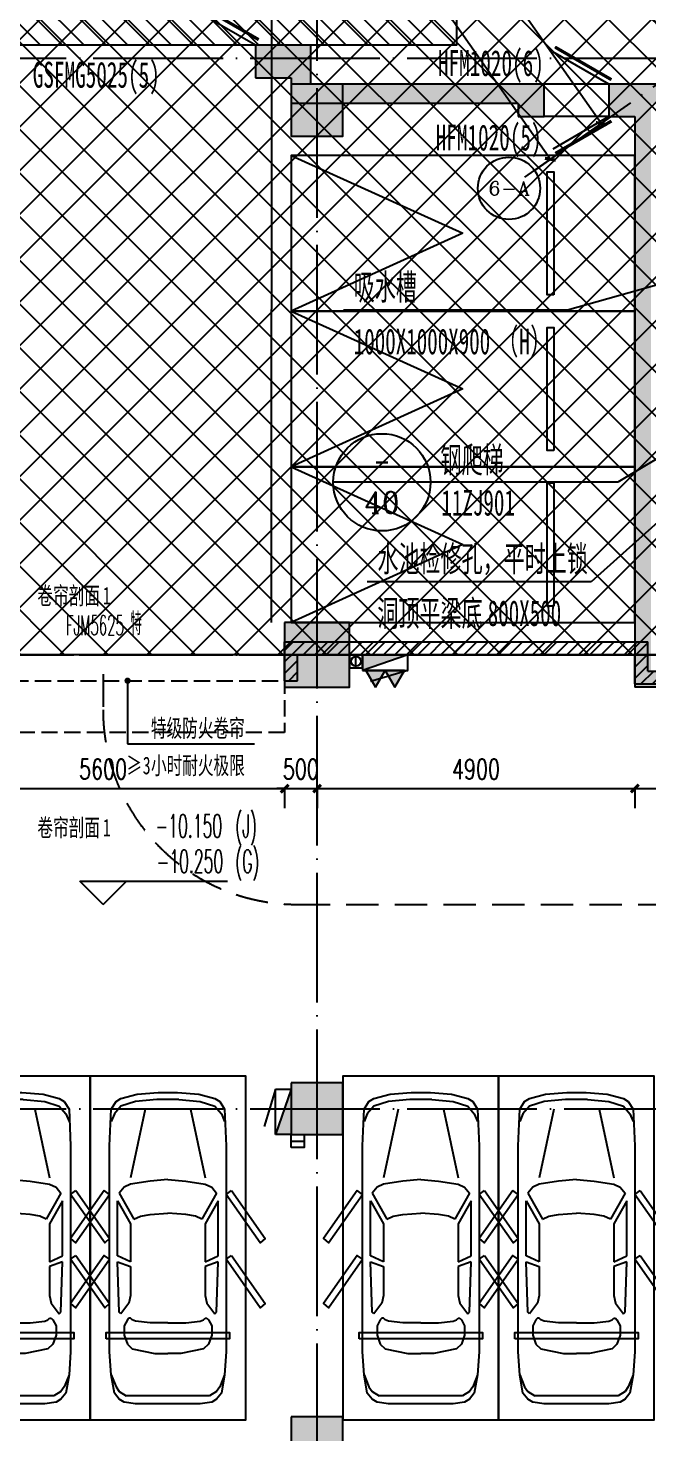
# Model space of a CAD drawing. Header units: millimetres. Extents: x 12325263 to 13848842, y -1463133 to 573208.
# Drawn here: x 12580141 to 12589699, y -1081586 to -1059922 of the extents above; entities that cross this region are included whole.
import ezdxf
from ezdxf.enums import TextEntityAlignment as Align
from ezdxf.xclip import XClip

# ---------------------------------------------------------------- set-up
doc = ezdxf.new("R2010")
doc.units = ezdxf.units.MM
doc.header["$LTSCALE"] = 1000
doc.header["$XCLIPFRAME"] = 0
for name, pattern in [('__DASH', [0.35, 0.25, -0.1]), ('DASH', [0.35, 0.25, -0.1]), ('DASHED2', [0.375, 0.25, -0.125]), ('DOTE', [2.42, 2, -0.2, 0.02, -0.2]), ('地下室负三层平面图$0$-3F平面$0$$AUDIT_BAD_LTYPE2', [0])]:
    doc.linetypes.add(name, pattern=pattern)
for name, color, linetype in [('#s-灭火器', 20, 'Continuous'), ('-2F平面$0$PARTS-CAR公寓', 240, 'Continuous'), ('-2F平面$0$WALL-SHATCH', 8, 'Continuous'), ('A-ANNO-ELEV', 3, 'Continuous'), ('A-ANNO-TEXT', 7, 'Continuous'), ('A-AXIS', 16, 'DOTE'), ('A-AXIS-DIMS', 3, 'Continuous'), ('A-AXIS-TEXT', 7, 'Continuous'), ('A-COLS', 6, 'Continuous'), ('A-WALL-PATT', 8, 'Continuous'), ('A_WALL(防火墙)', 151, 'Continuous'), ('AXIS', 3, 'Continuous'), ('AXIS_TEXT', 7, 'Continuous'), ('EQUIP_消火栓', 7, 'Continuous'), ('PUB_DIM', 83, 'Continuous'), ('PUB_HATCH', 8, 'Continuous'), ('PUB_TEXT', 7, 'Continuous'), ('ROAD-LINE', 20, 'Continuous'), ('VPIPE-消防中', 3, 'Continuous'), ('WALL', 5, 'Continuous'), ('WINDOW_TEXT', 7, 'Continuous'), ('人防墙', 6, 'Continuous'), ('人防平时标注', 42, 'Continuous'), ('人防门', 60, 'Continuous'), ('人防门编号', 73, 'Continuous'), ('公寓机动车库', 23, 'Continuous'), ('水条件', 1, 'Continuous'), ('车道中心线', 6, 'Continuous'), ('防火卷帘', 141, 'Continuous')]:
    doc.layers.add(name, color=color, linetype=linetype)
doc.styles.add('_TCH_AXIS', font='COMPLEX', dxfattribs={"bigfont": 'GBCBIG'})
doc.styles.add('_TCH_DIM', font='SIMPLEX.shx', dxfattribs={"width": 0.7, "bigfont": 'GBCBIG.shx'})
doc.styles.add('_TCH_DIM_T3', font='SIMPLEX.shx', dxfattribs={"width": 0.705882, "bigfont": 'GBCBIG.shx'})
doc.styles.add('_TCH_WINDOW', font='SIMPLEX', dxfattribs={"width": 0.7, "height": 3.5, "bigfont": 'GBCBIG'})
doc.styles.add('COMPLEX', font='COMPLEX')
doc.styles.add('宋体', font='', dxfattribs={"width": 0.65})
doc.styles.add('宋体-标注', font='', dxfattribs={"width": 0.6})
doc.styles.add('标注宋体', font='', dxfattribs={"width": 0.6})
doc.styles.get('宋体').set_extended_font_data('SimSun')
doc.styles.get('宋体-标注').set_extended_font_data('SimSun')
doc.styles.get('标注宋体').set_extended_font_data('NSimSun')
doc.dimstyles.new('_TCH_ARCH&&120', dxfattribs={"dimtxt": 306, "dimasz": 120, "dimexe": 300, "dimexo": 360, "dimgap": 147, "dimtad": 1, "dimdec": 0, "dimzin": 0, "dimdsep": 46, "dimtxsty": '_TCH_DIM_T3', "dimblk": 'ARCHTICK', "dimcen": 0.09, "dimclrt": 7, "dimazin": 2, "dimtfac": 1, "dimtdec": 0, "dimtix": 1, "dimtmove": 2, "dimatfit": 3, "dimfxl": 1, "dimfxlon": 1, "dimtolj": 1, "dimtzin": 0, "dimarcsym": 0})
pattern_1 = [(45, (0, 89.76), (-88.388383, 88.388383), [])]

# ---------------------------------------------------------------- blocks, each defined once
blk = doc.blocks.new('asdgafgfasdfagfagasdgagadfgsdhgd$DorLib2D$00000211')
at = {"color": 0}
for p, q in [((-0.5, 0.05), (-0.067, 0.3)), ((0.5, 0.05), (0.067, 0.3))]:
    blk.add_line(p, q, dxfattribs=at)
at = {"color": 0, "const_width": 0.01}
for points in [[(-0.51, 0.0673), (-0.077, 0.3173)], [(0.51, 0.0673), (0.077, 0.3173)]]:
    blk.add_lwpolyline(points, dxfattribs=at)
blk = doc.blocks.new('asdgafgfasdfagfagasdgagadfgsdhgd$DorLib2D$00000202')
at = {"color": 0}
for p, q in [((-0.5, 0.25), (0.366, 0.75)), ((-0.54, -0.319), (0.326, -0.819)), ((-0.5, -0.25), (0.366, -0.75))]:
    blk.add_line(p, q, dxfattribs=at)
at = {"color": 0, "const_width": 0.05}
blk.add_lwpolyline([(-0.54, 0.319), (0.326, 0.819)], dxfattribs=at)
blk = doc.blocks.new('asdgafgf20230228-rf2')
at = {"layer": 'PUB_HATCH'}
for points in [[(12900, 58800), (12050, 58800), (12050, 58300), (12600, 58300)], [(12900, 58800), (12600, 58300), (12600, 57900), (12900, 58200)], [(16100, 57900), (16100, 58200), (12900, 58200), (12600, 57900)], [(16100, 57700), (16500, 57700), (16500, 58200), (16100, 58200)], [(18000, 58200), (17500, 58200), (17500, 57700), (17900, 57700), (18017, 57933)], [(19200, 57900), (18900, 58200), (18000, 58200), (18017, 57933), (18150, 57900)], [(18017, 57933), (17900, 57700), (17900, 48900), (18150, 49150), (18150, 57900)], [(19800, 48900), (19550, 49150), (18150, 49150), (17900, 48900)]]:
    blk.add_hatch(color=256, dxfattribs=at).paths.add_polyline_path(points)
at = {"layer": '人防平时标注'}
h = blk.add_hatch(dxfattribs=at)
h.set_pattern_fill('ANSI31', color=8, scale=150, angle=-90)
h.set_pattern_definition([(315, (-2980449.64, 9722987.47), (168.379802, 168.379802), [])])
h.paths.add_polyline_path([(15150, 61900), (15150, 58800), (3950, 58800), (3950, 61900)])
at = {"layer": '人防墙'}
for p, q in [((12900, 58800), (12050, 58800)), ((12050, 58800), (12050, 58300)), ((12900, 58800), (12900, 58200)), ((12050, 58300), (12600, 58300)), ((12600, 58300), (12600, 57900)), ((16100, 58200), (12900, 58200)), ((16500, 58200), (16100, 58200)), ((16500, 57700), (16500, 58200)), ((18000, 58200), (17500, 58200)), ((17500, 58200), (17500, 57700)), ((18900, 58200), (18000, 58200)), ((16100, 57900), (12600, 57900)), ((16100, 57900), (16100, 57700)), ((16100, 57700), (16500, 57700)), ((17500, 57700), (17900, 57700)), ((17900, 57700), (17900, 48900)), ((19800, 48900), (17900, 48900))]:
    blk.add_line(p, q, dxfattribs=at)
at = {"layer": '人防平时标注'}
for p, q in [((19347, 53087), (17640, 52060)), ((14750, 52060), (13250, 52060)), ((17640, 52060), (14750, 52060))]:
    blk.add_line(p, q, dxfattribs=at)
at = {"layer": '人防平时标注', "elevation": 0}
blk.add_lwpolyline([(15150, 61900), (15150, 58800), (3950, 58800), (3950, 61900)], close=True, dxfattribs=at)
at = {"layer": '人防平时标注'}
blk.add_circle((14000, 52060), 750, dxfattribs=at)
at = {"layer": '人防门'}
for p, q in [((17500, 58200, 0), (16500, 58200, 0)), ((17500, 57700, 0), (16500, 57700, 0))]:
    blk.add_line(p, q, dxfattribs=at)
at = {"layer": '人防门', "const_width": 50, "elevation": 0}
blk.add_lwpolyline([(17540, 58269), (16674, 58769)], dxfattribs=at)
at = {"layer": '人防门编号', "linetype": 'Continuous'}
for p, q in [((18663, 55220), (16863, 54717)), ((16863, 54717), (13409, 54717)), ((19550, 52607), (17228, 50526)), ((17228, 50526), (13774, 50526))]:
    blk.add_line(p, q, dxfattribs=at)
at = {"layer": '人防门', "ltscale": 1000, "xscale": -5000, "yscale": -5000, "zscale": 500, "rotation": 179.9994534061693}
blk.add_blockref('asdgafgfasdfagfagasdgagadfgsdhgd$DorLib2D$00000211', (9550, 58550), dxfattribs=at)
at = {"layer": '人防门', "xscale": 1000, "yscale": 1000, "zscale": 500, "rotation": 179.9995445067223}
blk.add_blockref('asdgafgfasdfagfagasdgagadfgsdhgd$DorLib2D$00000202', (17000, 57950), dxfattribs=at)
at = {"layer": 'PUB_TEXT', "linetype": 'Continuous', "style": '宋体-标注', "width": 0.6}
for s, height, p in [('吸水槽', 396.5, (13566, 54874)), ('1000X1000X900', 396.52, (13566, 54034)), ('（', 397, (15778, 54034)), ('H', 397, (16118, 54034)), ('）', 397, (16288, 54034)), ('水池检修孔，平时上锁', 396.5, (13931, 50683)), ('洞顶平梁底', 396.5, (13931, 49843)), ('800X500', 396.5, (15632, 49843))]:
    blk.add_text(s, height=height, dxfattribs=at).set_placement(p)
at = {"layer": 'PUB_TEXT', "style": '_TCH_AXIS', "width": 0.777778}
blk.add_text('-', height=392, dxfattribs=at).set_placement((13870, 52199), (14131, 52199), align=Align.FIT)
at = {"layer": 'PUB_TEXT', "style": '_TCH_AXIS'}
blk.add_text('40', height=326.1, dxfattribs=at).set_placement((13729, 51585), (14272, 51585), align=Align.FIT)
at = {"layer": '人防平时标注', "style": '宋体-标注', "width": 0.6}
for s, p in [('钢爬梯', (14904, 52208, 0)), ('11ZJ901', (14918, 51547, 0))]:
    blk.add_text(s, height=396.5, dxfattribs=at).set_placement(p)
at = {"layer": '人防门编号', "style": '标注宋体', "width": 0.6}
for s, rotation, p in [('HFM1020(6)', 359.9995, (14864, 58325, 0)), ('GSFMG5025(5)', 360, (8616, 58145, 0)), ('HFM1020(5)', 359.9995, (14830, 57177, 0))]:
    blk.add_text(s, height=400, rotation=rotation, dxfattribs=at).set_placement(p)
blk = doc.blocks.new('_FZH')
blk.add_lwpolyline([(-0.5, -0.5), (0.5, -0.5), (0.5, 0.5), (-0.5, 0.5)], close=True)
at = {"layer": 'PUB_HATCH'}
blk.add_solid([(-0.5, -0.5), (0.5, -0.5), (-0.5, 0.5), (0.5, 0.5)], dxfattribs=at)
blk = doc.blocks.new('1-3F')
at = {"layer": 'A-COLS', "rotation": 270}
for p, xscale, yscale, zscale in [((-19700, 74700), 800, 800, 800), ((-19700, 66300), 1000, 1000, 1000), ((-19700, 59300), 800, 800, 800), ((-19700, 54150), 800, 800, 800)]:
    blk.add_blockref('_FZH', p, dxfattribs=dict(at, xscale=xscale, yscale=yscale, zscale=zscale))
blk = doc.blocks.new('adgshg13--2F平面$0$A$C7F010FC0')
at = {"layer": '-2F平面$0$WALL-SHATCH'}
h = blk.add_hatch(color=256, dxfattribs=at)
h.dxf.hatch_style = 1
h.paths.add_polyline_path([(-60384, -16881), (-763, 197), (12588, -13153), (12588, -157996), (-162965, -188820), (-171262, -180523), (-171262, -31311), (-150707, -10756), (-131860, -7981), (-99162, -7981), (-99162, -4981), (-76620, -4981), (-70108, -16881)], flags=16)
h.paths.add_polyline_path([(-60091, -16381), (-647, 647), (12988, -12988), (12988, -158332), (-163101, -189250), (-171662, -180689), (-171662, -31145), (-150778, -10261), (-131897, -7481), (-99562, -7481), (-99562, -4581), (-76366, -4581), (-69908, -16381)])
blk = doc.blocks.new('adgshgbj--2F平面$0$报建车道-2')
at = {"layer": 'ROAD-LINE'}
blk.add_line((141358, -80839), (138726, -65844), dxfattribs=at)
blk = doc.blocks.new('adgshg2qbj-gycw-bj-13-酒店负二层$0$A$C06465456')
for p, q in [((1200, 2650), (0, 0)), ((2400, 0), (1200, 2650))]:
    blk.add_line(p, q)
for points in [[(0, 5300), (2400, 5300), (2400, 0), (0, 0)], [(250, 4050), (250, 3950), (2150, 3950), (2150, 4050)]]:
    blk.add_lwpolyline(points, close=True)
blk = doc.blocks.new('A$C2A3E77E8')
at = {"layer": '-2F平面$0$PARTS-CAR公寓', "xscale": -1, "rotation": 279.9586807932703}
for p in [(530669.3, 124842.6), (531084.4, 122478.7), (531499.4, 120114.9)]:
    blk.add_blockref('adgshg2qbj-gycw-bj-13-酒店负二层$0$A$C06465456', p, dxfattribs=at)
blk.add_blockref('adgshgbj--2F平面$0$报建车道-2', (389845.5, 200902.2))
at = {"layer": 'WALL', "color": 1}
blk.add_blockref('adgshg13--2F平面$0$A$C7F010FC0', (561507.9, 205483.1), dxfattribs=at)
blk = doc.blocks.new('asdfasdfadgd')
at = {"layer": '车道中心线', "linetype": 'DASHED2', "ltscale": 2}
for p, q in [((16650, 54400), (16650, 53850)), ((19650, 50850), (46063, 50850))]:
    blk.add_line(p, q, dxfattribs=at)
blk.add_arc((19650, 53850), 3000, 180, 270, dxfattribs=at)
blk = doc.blocks.new('管位')
at = {"layer": '水条件'}
blk.add_line((12573126, 675360), (12573126, 675160), dxfattribs=at)
blk.add_lwpolyline([(12573026, 675360), (12573226, 675360), (12573226, 675160), (12573026, 675160)], close=True, dxfattribs=at)
blk = doc.blocks.new('$TWTSYS$00000508')
for p, q in [((-0.5, 0.5), (0.324, 1.224)), ((-0.5, 0.5), (-0.5, -0.5)), ((-0.5, -0.5), (0.5, 0.5)), ((0.5, 0.5), (-0.5, 0.5)), ((0.5, -0.5), (0.5, 0.5)), ((-0.5, -0.5), (0.5, -0.5))]:
    blk.add_line(p, q)
blk.add_solid([(0.5, -0.5), (0.5, 0.5), (-0.5, -0.5)])
blk = doc.blocks.new('asdfsfsdf')
at = {"color": 253, "linetype": '地下室负三层平面图$0$-3F平面$0$$AUDIT_BAD_LTYPE2', "transparency": 33554559, "extrusion": (0.000447791, 3.52996e-16, 1)}
for p, q in [((-725, -212, 0), (-825, -329, 0)), ((-500, -141, 0), (-725, -212, 0)), ((-169, -110, 0), (-500, -141, 0)), ((169, -110, 0), (-169, -110, 0)), ((169, -110, 0), (500, -141, 0)), ((500, -141, 0), (725, -212, 0)), ((725, -212, 0), (825, -329, 0)), ((-825, -329, 0), (-875, -447, 0)), ((-350, -259, 0), (-575, -1318, 0)), ((350, -259, 0), (575, -1318, 0)), ((825, -329, 0), (875, -447, 0)), ((-675, -1459, 0), (-750, -1553, 0)), ((-575, -1412, 0), (-675, -1459, 0)), ((-275, -1365, 0), (-575, -1412, 0)), ((0, -1341), (-275, -1365, 0)), ((0, -1341), (275, -1365, 0)), ((275, -1365, 0), (575, -1412, 0)), ((575, -1412, 0), (675, -1459, 0)), ((675, -1459, 0), (750, -1553, 0)), ((-775, -2518, 0), (-775, -1671, 0)), ((-775, -1671, 0), (-575, -2024, 0)), ((-750, -1553, 0), (-525, -1953, 0)), ((750, -1553, 0), (525, -1953, 0)), ((775, -1671, 0), (575, -2024, 0)), ((775, -2518, 0), (775, -1671, 0)), ((-525, -1953, 0), (-425, -1906, 0)), ((-425, -1906, 0), (-275, -1882, 0)), ((-275, -1882, 0), (0, -1859)), ((275, -1882, 0), (0, -1859)), ((425, -1906, 0), (275, -1882, 0)), ((525, -1953, 0), (425, -1906, 0)), ((-575, -2024, 0), (-575, -2612, 0)), ((575, -2024, 0), (575, -2612, 0)), ((-575, -2612, 0), (-775, -2518, 0)), ((575, -2612, 0), (775, -2518, 0)), ((-775, -2612, 0), (-575, -2682, 0)), ((-750, -3388, 0), (-775, -2612, 0)), ((-575, -2682, 0), (-575, -3129, 0)), ((775, -2612, 0), (575, -2682, 0)), ((575, -2682, 0), (575, -3129, 0)), ((750, -3388, 0), (775, -2612, 0)), ((-600, -3247, 0), (-725, -3412, 0)), ((-575, -3129, 0), (-600, -3247, 0)), ((575, -3129, 0), (600, -3247, 0)), ((600, -3247, 0), (725, -3412, 0)), ((-725, -3412, 0), (-750, -3388, 0)), ((725, -3412, 0), (750, -3388, 0)), ((-625, -3506, 0), (-675, -3600, 0)), ((-675, -3600, 0), (-675, -3741, 0)), ((-600, -3482, 0), (-625, -3506, 0)), ((-575, -3482, 0), (-600, -3482, 0)), ((-550, -3506, 0), (-575, -3482, 0)), ((-500, -3529, 0), (-550, -3506, 0)), ((-275, -3553, 0), (-500, -3529, 0)), ((0, -3553), (-275, -3553, 0)), ((0, -3553), (275, -3553, 0)), ((275, -3553, 0), (500, -3529, 0)), ((500, -3529, 0), (550, -3506, 0)), ((550, -3506, 0), (575, -3482, 0)), ((575, -3482, 0), (600, -3482, 0)), ((600, -3482, 0), (625, -3506, 0)), ((625, -3506, 0), (675, -3600, 0)), ((675, -3600, 0), (675, -3741, 0)), ((-675, -3741, 0), (-625, -3882, 0)), ((-625, -3882, 0), (-550, -3953, 0)), ((625, -3882, 0), (550, -3953, 0)), ((675, -3741, 0), (625, -3882, 0)), ((-550, -3953, 0), (-200, -4024, 0)), ((-200, -4024, 0), (0, -4024)), ((200, -4024, 0), (0, -4024)), ((550, -3953, 0), (200, -4024, 0)), ((-875, -4353, 0), (-800, -4541, 0)), ((-800, -4541, 0), (-750, -4612, 0)), ((800, -4541, 0), (750, -4612, 0)), ((875, -4353, 0), (800, -4541, 0)), ((-750, -4612, 0), (-641, -4680, 0)), ((641, -4680, 0), (-641, -4680, 0)), ((750, -4612, 0), (641, -4680, 0))]:
    blk.add_line(p, q, dxfattribs=at)
for points in [[(-475, -24), (-150, 0), (150, 0), (475, -24), (725, -94), (800, -141), (875, -259), (900, -824), (900, -4000), (875, -4353), (825, -4635), (750, -4729), (675, -4776), (500, -4800), (-500, -4800), (-675, -4776), (-750, -4729), (-825, -4635), (-875, -4353), (-900, -4000), (-900, -824), (-875, -259), (-800, -141), (-725, -94)], [(-982, -1513), (-1500, -2253), (-1425, -2321), (-900, -1571)]]:
    blk.add_lwpolyline(points, close=True, dxfattribs=at)
at = {"color": 253, "linetype": '地下室负三层平面图$0$-3F平面$0$$AUDIT_BAD_LTYPE2', "transparency": 33554559, "extrusion": (0.000447791, 3.52996e-16, 1), "elevation": 0}
for points in [[(982, -1513), (1500, -2253), (1425, -2321), (900, -1571)], [(-900, -2571), (-982, -2513), (-1500, -3253), (-1425, -3321)], [(982, -2513), (1500, -3253), (1425, -3321), (900, -2571)]]:
    blk.add_lwpolyline(points, close=True, dxfattribs=at)
blk = doc.blocks.new('A$C06465456')
for points in [[(0, 5300), (2400, 5300), (2400, 0), (0, 0)], [(250, 4050), (250, 3950), (2150, 3950), (2150, 4050)]]:
    blk.add_lwpolyline(points, close=True)
at = {"xscale": -1, "rotation": 180}
blk.add_blockref('asdfsfsdf', (1200, 250), dxfattribs=at)
blk = doc.blocks.new('灭火器')
at = {"layer": '#s-灭火器', "ltscale": 1000}
for points in [[(292444, 59707), (292144, 59707), (292294, 59447)], [(292744, 59707), (292444, 59707), (292594, 59447)]]:
    blk.add_hatch(color=256, dxfattribs=at).paths.add_polyline_path(points)
for points in [[(292294, 59447), (292444, 59707), (292144, 59707)], [(292594, 59447), (292744, 59707), (292444, 59707)]]:
    blk.add_lwpolyline(points, close=True, dxfattribs=at)
blk = doc.blocks.new('消火栓')
at = {"layer": '#s-灭火器', "rotation": 180.0000000000001}
blk.add_blockref('灭火器', (12864422, 734932), dxfattribs=at)
at = {"layer": 'EQUIP_消火栓', "xscale": 700, "yscale": 240, "zscale": 700}
blk.add_blockref('$TWTSYS$00000508', (12571978, 675105), dxfattribs=at)
blk = doc.blocks.new('asdfasfads')
at = {"layer": 'VPIPE-消防中'}
blk.add_circle((20200, 53950), 75, dxfattribs=at)
at = {"rotation": 180}
blk.add_blockref('消火栓', (12592628, 729035), dxfattribs=at)
at = {"layer": '水条件', "xscale": -1, "rotation": 180}
blk.add_blockref('管位', (-12552926, 729210), dxfattribs=at)
blk = doc.blocks.new('_AXISO')
blk.add_circle((0, 0), 0.5)
at = {"layer": 'AXIS_TEXT', "style": 'COMPLEX', "width": 1.041667}
blk.add_attdef('A', text='', height=0.56, dxfattribs=at).set_placement((-0.25, -0.28), (0.25, -0.28), align=Align.FIT)
blk = doc.blocks.new('_ArchTick')
at = {"color": 0, "linetype": 'ByBlock', "const_width": 0.4}
blk.add_lwpolyline([(-0.5, -0.5), (0.5, 0.5)], dxfattribs=at)
blk = doc.blocks.new('*D5287')
at = {"layer": 'A-AXIS-DIMS', "color": 0, "lineweight": -2, "transparency": 16777216}
for p, q in [((6115, -8719), (11805, -4729)), ((11804, -4728), (11977, -4975)), ((6114, -8719), (6287, -8965))]:
    blk.add_line(p, q, dxfattribs=at)
at = {"layer": 'Defpoints', "color": 0, "transparency": 16777216}
for p in [(9531, -1487), (11805, -4729), (3841, -5477)]:
    blk.add_point(p, dxfattribs=at)
at = {"layer": 'A-AXIS-DIMS', "color": 0, "lineweight": -2, "transparency": 16777216, "xscale": 120, "yscale": 120, "zscale": 120}
for p, rotation in [((11805, -4729), 35.04124824301846), ((6115, -8719), 215.0412482430185)]:
    blk.add_blockref('_ArchTick', p, dxfattribs=dict(at, rotation=rotation))
at = {"layer": 'A-AXIS-DIMS', "color": 7, "transparency": 16777216, "insert": (8788, -6479), "char_height": 306, "attachment_point": 5, "rotation": 35.0412, "style": '_TCH_DIM_T3'}
blk.add_mtext('\\A1;6950', dxfattribs=at)
blk = doc.blocks.new('*D5288')
at = {"layer": 'A-AXIS-DIMS', "color": 0, "lineweight": -2, "transparency": 16777216}
for p, q in [((11254, -3943), (11352, -3874)), ((11090, -4058), (10992, -4127)), ((11089, -4057), (11262, -4303)), ((11090, -4058), (11254, -3943)), ((11253, -3942), (11426, -4189))]:
    blk.add_line(p, q, dxfattribs=at)
at = {"layer": 'Defpoints', "color": 0, "transparency": 16777216}
for p in [(9531, -1487), (9368, -1602), (11254, -3943)]:
    blk.add_point(p, dxfattribs=at)
at = {"layer": 'A-AXIS-DIMS', "color": 0, "lineweight": -2, "transparency": 16777216, "xscale": 120, "yscale": 120, "zscale": 120}
for p, rotation in [((11254, -3943), 215.0412482430185), ((11090, -4058), 35.04124824301852)]:
    blk.add_blockref('_ArchTick', p, dxfattribs=dict(at, rotation=rotation))
at = {"layer": 'A-AXIS-DIMS', "color": 7, "transparency": 16777216, "insert": (11000, -3755), "char_height": 306, "attachment_point": 5, "rotation": 35.0412, "style": '_TCH_DIM_T3'}
blk.add_mtext('\\A1;200', dxfattribs=at)
blk = doc.blocks.new('*D5289')
at = {"layer": 'A-AXIS-DIMS', "color": 0, "lineweight": -2, "transparency": 16777216}
for p, q in [((5564, -7933), (11090, -4058)), ((11089, -4057), (11262, -4303)), ((5563, -7933), (5736, -8179))]:
    blk.add_line(p, q, dxfattribs=at)
at = {"layer": 'Defpoints', "color": 0, "transparency": 16777216}
for p in [(9368, -1602), (11090, -4058), (3841, -5477)]:
    blk.add_point(p, dxfattribs=at)
at = {"layer": 'A-AXIS-DIMS', "color": 0, "lineweight": -2, "transparency": 16777216, "xscale": 120, "yscale": 120, "zscale": 120}
for p, rotation in [((11090, -4058), 35.04124824301844), ((5564, -7933), 215.0412482430185)]:
    blk.add_blockref('_ArchTick', p, dxfattribs=dict(at, rotation=rotation))
at = {"layer": 'A-AXIS-DIMS', "color": 7, "transparency": 16777216, "insert": (8155, -5750), "char_height": 306, "attachment_point": 5, "rotation": 35.0412, "style": '_TCH_DIM_T3'}
blk.add_mtext('\\A1;6750', dxfattribs=at)
blk = doc.blocks.new('*D5290')
at = {"layer": 'A-AXIS-DIMS', "color": 0, "lineweight": -2, "transparency": 16777216}
for p, q in [((-6479, 4816), (-6726, 4643)), ((-6480, 4815), (438, -5050)), ((439, -5050), (193, -5223))]:
    blk.add_line(p, q, dxfattribs=at)
at = {"layer": 'Defpoints', "color": 0, "transparency": 16777216}
for p in [(-4400, 6274), (2519, -3592), (438, -5050)]:
    blk.add_point(p, dxfattribs=at)
at = {"layer": 'A-AXIS-DIMS', "color": 0, "lineweight": -2, "transparency": 16777216, "xscale": 120, "yscale": 120, "zscale": 120}
for p, rotation in [((-6480, 4815), 125.0412482430256), ((438, -5050), 305.0412482430256)]:
    blk.add_blockref('_ArchTick', p, dxfattribs=dict(at, rotation=rotation))
at = {"layer": 'A-AXIS-DIMS', "color": 7, "transparency": 16777216, "insert": (-2775, 55), "char_height": 306, "attachment_point": 5, "rotation": 305.0412, "style": '_TCH_DIM_T3'}
blk.add_mtext('\\A1;12050', dxfattribs=at)
blk = doc.blocks.new('*D5291')
at = {"layer": 'A-AXIS-DIMS', "color": 0, "lineweight": -2, "transparency": 16777216}
for p, q in [((-2249, 455), (-2495, 282)), ((-2249, 454), (1224, -4499)), ((1225, -4499), (979, -4672))]:
    blk.add_line(p, q, dxfattribs=at)
at = {"layer": 'Defpoints', "color": 0, "transparency": 16777216}
for p in [(-955, 1362), (2519, -3592), (1224, -4499)]:
    blk.add_point(p, dxfattribs=at)
at = {"layer": 'A-AXIS-DIMS', "color": 0, "lineweight": -2, "transparency": 16777216, "xscale": 120, "yscale": 120, "zscale": 120}
for p, rotation in [((-2249, 454), 125.0412482430296), ((1224, -4499), 305.0412482430296)]:
    blk.add_blockref('_ArchTick', p, dxfattribs=dict(at, rotation=rotation))
at = {"layer": 'A-AXIS-DIMS', "color": 7, "transparency": 16777216, "insert": (-267, -1850), "char_height": 306, "attachment_point": 5, "rotation": 305.0412, "style": '_TCH_DIM_T3'}
blk.add_mtext('\\A1;6050', dxfattribs=at)
blk = doc.blocks.new('*D5292')
at = {"layer": 'A-AXIS-DIMS', "color": 0, "lineweight": -2, "transparency": 16777216}
for p, q in [((-5694, 5367), (-5940, 5194)), ((-5694, 5367), (-2249, 454)), ((-2249, 455), (-2495, 282))]:
    blk.add_line(p, q, dxfattribs=at)
at = {"layer": 'Defpoints', "color": 0, "transparency": 16777216}
for p in [(-4400, 6274), (-955, 1362), (-2249, 454)]:
    blk.add_point(p, dxfattribs=at)
at = {"layer": 'A-AXIS-DIMS', "color": 0, "lineweight": -2, "transparency": 16777216, "xscale": 120, "yscale": 120, "zscale": 120}
for p, rotation in [((-5694, 5367), 125.0412482430296), ((-2249, 454), 305.0412482430296)]:
    blk.add_blockref('_ArchTick', p, dxfattribs=dict(at, rotation=rotation))
at = {"layer": 'A-AXIS-DIMS', "color": 7, "transparency": 16777216, "insert": (-3726, 3083), "char_height": 306, "attachment_point": 5, "rotation": 305.0412, "style": '_TCH_DIM_T3'}
blk.add_mtext('\\A1;6000', dxfattribs=at)
blk = doc.blocks.new('*D3949')
at = {"layer": 'Defpoints', "color": 0, "transparency": 16777216}
for p in [(12578497, -1069987), (12584097, -1069987), (12584097, -1071650)]:
    blk.add_point(p, dxfattribs=at)
at = {"layer": 'PUB_DIM', "color": 0, "lineweight": -2, "transparency": 16777216}
for p, q in [((12578497, -1071649), (12578497, -1071950)), ((12578497, -1071650), (12584097, -1071650)), ((12584097, -1071649), (12584097, -1071950))]:
    blk.add_line(p, q, dxfattribs=at)
at = {"layer": 'PUB_DIM', "color": 0, "lineweight": -2, "transparency": 16777216, "xscale": 120, "yscale": 120, "zscale": 120}
for p, rotation in [((12578497, -1071650), 180.0001211947771), ((12584097, -1071650), 0.000121194777049183)]:
    blk.add_blockref('_ArchTick', p, dxfattribs=dict(at, rotation=rotation))
at = {"layer": 'PUB_DIM', "color": 7, "transparency": 16777216, "insert": (12581297, -1071350), "char_height": 306, "attachment_point": 5, "rotation": 0.0001, "style": '_TCH_DIM_T3'}
blk.add_mtext('\\A1;5600', dxfattribs=at)
blk = doc.blocks.new('*D3950')
at = {"layer": 'Defpoints', "color": 0, "transparency": 16777216}
for p in [(12584097, -1069987), (12584597, -1069987), (12584597, -1071650)]:
    blk.add_point(p, dxfattribs=at)
at = {"layer": 'PUB_DIM', "color": 0, "lineweight": -2, "transparency": 16777216}
for p, q in [((12584097, -1071650), (12583977, -1071650)), ((12584097, -1071649), (12584097, -1071950)), ((12584097, -1071650), (12584597, -1071650)), ((12584597, -1071649), (12584597, -1071950)), ((12584597, -1071650), (12584717, -1071650))]:
    blk.add_line(p, q, dxfattribs=at)
at = {"layer": 'PUB_DIM', "color": 0, "lineweight": -2, "transparency": 16777216, "xscale": 120, "yscale": 120, "zscale": 120}
for p, rotation in [((12584097, -1071650), 0.0001211947690205051), ((12584597, -1071650), 180.000121194769)]:
    blk.add_blockref('_ArchTick', p, dxfattribs=dict(at, rotation=rotation))
at = {"layer": 'PUB_DIM', "color": 7, "transparency": 16777216, "insert": (12584347, -1071350), "char_height": 306, "attachment_point": 5, "rotation": 0.0001, "style": '_TCH_DIM_T3'}
blk.add_mtext('\\A1;500', dxfattribs=at)
blk = doc.blocks.new('*D3951')
at = {"layer": 'Defpoints', "color": 0, "transparency": 16777216}
for p in [(12584597, -1069987), (12589497, -1069987), (12589497, -1071650)]:
    blk.add_point(p, dxfattribs=at)
at = {"layer": 'PUB_DIM', "color": 0, "lineweight": -2, "transparency": 16777216}
for p, q in [((12584597, -1071649), (12584597, -1071950)), ((12584597, -1071650), (12589497, -1071650)), ((12589497, -1071649), (12589497, -1071950))]:
    blk.add_line(p, q, dxfattribs=at)
at = {"layer": 'PUB_DIM', "color": 0, "lineweight": -2, "transparency": 16777216, "xscale": 120, "yscale": 120, "zscale": 120}
for p, rotation in [((12584597, -1071650), 180.0001211947781), ((12589497, -1071650), 0.0001211947781432938)]:
    blk.add_blockref('_ArchTick', p, dxfattribs=dict(at, rotation=rotation))
at = {"layer": 'PUB_DIM', "color": 7, "transparency": 16777216, "insert": (12587047, -1071350), "char_height": 306, "attachment_point": 5, "rotation": 0.0001, "style": '_TCH_DIM_T3'}
blk.add_mtext('\\A1;4900', dxfattribs=at)
blk = doc.blocks.new('*D3952')
at = {"layer": 'Defpoints', "color": 0, "transparency": 16777216}
for p in [(12589497, -1069987), (12591197, -1069987), (12591197, -1071650)]:
    blk.add_point(p, dxfattribs=at)
at = {"layer": 'PUB_DIM', "color": 0, "lineweight": -2, "transparency": 16777216}
for p, q in [((12589497, -1071649), (12589497, -1071950)), ((12589497, -1071650), (12591197, -1071650)), ((12591197, -1071649), (12591197, -1071950))]:
    blk.add_line(p, q, dxfattribs=at)
at = {"layer": 'PUB_DIM', "color": 0, "lineweight": -2, "transparency": 16777216, "xscale": 120, "yscale": 120, "zscale": 120}
for p, rotation in [((12589497, -1071650), 180.0001211947806), ((12591197, -1071650), 0.0001211947806495709)]:
    blk.add_blockref('_ArchTick', p, dxfattribs=dict(at, rotation=rotation))
at = {"layer": 'PUB_DIM', "color": 7, "transparency": 16777216, "insert": (12590347, -1071350), "char_height": 306, "attachment_point": 5, "rotation": 0.0001, "style": '_TCH_DIM_T3'}
blk.add_mtext('\\A1;1700', dxfattribs=at)
blk = doc.blocks.new('$DorLib2D$00000037')
at = {"linetype": 'DASH'}
blk.add_line((0.5, 0), (-0.5, 0), dxfattribs=at)
blk = doc.blocks.new('ASDFASDFASFSDF')
at = {"layer": 'A-AXIS'}
for p, q in [((437.5, 11132.3), (11490.2, -4628.4)), ((601.3, 11247.1), (11654, -4513.6)), ((-6875, 4538.5), (2272.7, 10953.7)), ((-5089, 7256.7), (5963.7, -8504)), ((-3430.2, -374.1), (5717.7, 6041.2)), ((43.3, -5327.6), (9191.4, 1087.9))]:
    blk.add_line(p, q, dxfattribs=at)
at = {"layer": 'A-AXIS-DIMS'}
for p, q in [((-5822.1, 5276.9), (-6725.9, 4643.1)), ((-2377.1, 364.5), (-3280.9, -269.4)), ((9531.3, -1486.8), (12287.3, -5416.7)), ((9367.6, -1601.6), (12123.5, -5531.5)), ((1096.6, -4588.9), (192.8, -5222.7)), ((3841.1, -5477.2), (6597.1, -9407.2)), ((12089.2, -5727.4), (12123.5, -5531.5)), ((12483.1, -5451.1), (12287.3, -5416.7))]:
    blk.add_line(p, q, dxfattribs=at)
ref = blk.add_blockref('_AXISO', (-7118.9, 4367.5), dxfattribs=dict(at, xscale=960, yscale=960, zscale=960))
ref.add_attrib('A', '6-E', dxfattribs={"layer": 'A-AXIS-TEXT', "height": 215.58, "style": '_TCH_AXIS'}).set_placement((-7437.2, 4259.7), (-6800.7, 4259.7), align=Align.FIT)
ref = blk.add_blockref('_AXISO', (-3673.9, -545), dxfattribs=dict(at, xscale=960, yscale=960, zscale=960))
ref.add_attrib('A', '6-B', dxfattribs={"layer": 'A-AXIS-TEXT', "height": 212.51, "style": '_TCH_AXIS'}).set_placement((-3992.7, -651.2), (-3355.2, -651.2), align=Align.FIT)
ref = blk.add_blockref('_AXISO', (-200.2, -5498.3), dxfattribs=dict(at, xscale=960, yscale=960, zscale=960))
ref.add_attrib('A', '6-A', dxfattribs={"layer": 'A-AXIS-TEXT', "height": 209.51, "style": '_TCH_AXIS'}).set_placement((-519.5, -5603.1), (119, -5603.1), align=Align.FIT)
ref = blk.add_blockref('_AXISO', (12955.9, -5534.1), dxfattribs=dict(at, xscale=960, yscale=960, zscale=960))
ref.add_attrib('A', '6-1', dxfattribs={"layer": 'A-AXIS-TEXT', "height": 239.7, "style": '_TCH_AXIS'}).set_placement((12642, -5653.9), (13269.8, -5653.9), align=Align.FIT)
ref = blk.add_blockref('_AXISO', (12006.2, -6200.1), dxfattribs=dict(at, xscale=960, yscale=960, zscale=960))
ref.add_attrib('A', '6-1/1', dxfattribs={"layer": 'A-AXIS-TEXT', "height": 220.77, "style": '_TCH_AXIS', "width": 0.65625}).set_placement((11688.8, -6310.5), (12323.5, -6310.5), align=Align.FIT)
ref = blk.add_blockref('_AXISO', (6872.7, -9800.2), dxfattribs=dict(at, xscale=960, yscale=960, zscale=960))
ref.add_attrib('A', '6-1/2', dxfattribs={"layer": 'A-AXIS-TEXT', "height": 210.53, "style": '_TCH_AXIS', "width": 0.65625}).set_placement((6553.6, -9905.4), (7191.7, -9905.4), align=Align.FIT)
for p1, p2, distance, picture, middle in [((-4400, 6274.2), (2518.7, -3591.6), -2540.9, '*D5290', (-2775.3, 54.7)), ((-4400, 6274.2), (-955, 1361.8), -1580.9, '*D5292', (-3726.2, 3082.5)), ((-955, 1361.8), (2518.7, -3591.6), -1580.9, '*D5291', (-266.9, -1850.4)), ((3841.1, -5477.2), (9531.3, -1486.8), -3960, '*D5287', (8787.6, -6478.6)), ((9367.6, -1601.6), (9531.3, -1486.8), -3000, '*D5288', (10999.7, -3754.8)), ((3841.1, -5477.2), (9367.6, -1601.6), -3000, '*D5289', (8154.6, -5750))]:
    dim = blk.add_aligned_dim(p1=p1, p2=p2, distance=distance, dimstyle='_TCH_ARCH&&120', dxfattribs=at)
    dim.commit()
    dim.dimension.update_dxf_attribs({"geometry": picture, "text_midpoint": middle})
blk = doc.blocks.new('qlzw')
at = {"layer": 'A-AXIS'}
for p, q in [((12451166.8, 979489.8), (12451166.8, 1082089.8)), ((12411416.8, 1071489.8), (12486866.8, 1071489.8)), ((12411416.8, 1062289.8), (12486866.8, 1062289.8)), ((12411416.8, 1055289.8), (12486866.8, 1055289.8))]:
    blk.add_line(p, q, dxfattribs=at)
blk.add_blockref('ASDFASDFASFSDF', (12454326.8, 1074982.1))

msp = doc.modelspace()

# ---------------------------------------------------------------- hatches: boundary and pattern name
at = {"layer": 'A-WALL-PATT'}
h = msp.add_hatch(dxfattribs=at)
h.set_pattern_fill('ANSI37', color=252, scale=300)
h.set_pattern_definition([(45, (0, 0), (-336.759605, 336.759605), []), (135, (0, 0), (-336.759605, -336.759605), [])])
h.paths.add_polyline_path([(12564696.8, -1148386.8), (12504241.6, -1148387), (12504241.6, -1033958), (12634041.3, -1033958), (12627844.5, -1069250.3), (12616665.5, -1067287.4), (12616902.5, -1065937.9), (12610631.1, -1064836.8), (12604673.6, -1064836.8), (12597896.8, -1064836.8), (12597896.8, -1060786.8), (12593492.1, -1060786.8), (12590496.8, -1060786.8), (12590496.8, -1069586.9), (12575796.8, -1069586.9), (12575796.8, -1059986.8), (12574896.8, -1059986.8), (12574896.8, -1057336.8), (12570296.8, -1057336.8), (12570296.8, -1055286.8), (12568296.8, -1055286.8), (12568296.8, -1060086.8), (12564596.6, -1060086.8), (12564596.6, -1069486.8), (12564696.9, -1069486.8), (12564696.8, -1097986.8), (12567296.8, -1097986.8), (12567296.8, -1105536.8), (12565696.8, -1105536.8), (12565696.8, -1113036.8), (12564696.8, -1113036.8)])
h = msp.add_hatch(dxfattribs=at)
h.set_pattern_fill('普通砖', color=256, scale=50, style=0)
h.set_pattern_definition(pattern_1)
h.paths.add_polyline_path([(12584296.8, -1069986.8), (12584296.8, -1069586.8), (12584096.8, -1069386.8), (12584096.8, -1069986.8)])
h = msp.add_hatch(dxfattribs=at)
h.set_pattern_fill('普通砖', color=256, scale=50, style=0)
h.set_pattern_definition(pattern_1)
h.paths.add_polyline_path([(12584096.8, -1069386.8), (12584296.8, -1069586.8), (12589496.8, -1069586.8), (12589696.8, -1069386.8)])
h = msp.add_hatch(dxfattribs=at)
h.set_pattern_fill('普通砖', color=256, scale=50, style=0)
h.set_pattern_definition(pattern_1)
h.paths.add_polyline_path([(12589496.8, -1070036.8), (12589696.8, -1069836.8), (12589696.8, -1069386.8), (12589496.8, -1069586.8)])
h = msp.add_hatch(dxfattribs=at)
h.set_pattern_fill('普通砖', color=256, scale=50, style=0)
h.set_pattern_definition(pattern_1)
h.paths.add_polyline_path([(12589696.8, -1069836.8), (12589496.8, -1070036.8), (12591346.8, -1070036.8), (12591146.8, -1069836.8)])

# ---------------------------------------------------------------- linework, layer by layer
at = {"layer": 'A-ANNO-ELEV'}
for p, q in [((12581296.8, -1073436.8), (12580936.8, -1073076.8)), ((12580936.8, -1073076.8), (12583216.8, -1073076.8)), ((12581296.8, -1073436.8), (12581656.8, -1073076.8))]:
    msp.add_line(p, q, dxfattribs=at)
at = {"layer": 'A-WALL-PATT', "color": 252}
msp.add_lwpolyline([(12504241.6, -1033958), (12634041.3, -1033958), (12627844.5, -1069250.3), (12616665.5, -1067287.4), (12616902.5, -1065937.9), (12610631.1, -1064836.8), (12604673.6, -1064836.8), (12597896.8, -1064836.8), (12597896.8, -1060786.8), (12593492.1, -1060786.8), (12590496.8, -1060786.8), (12590496.8, -1069586.9), (12575796.8, -1069586.9), (12575796.8, -1059986.8), (12574896.8, -1059986.8), (12574896.8, -1057336.8), (12570296.8, -1057336.8), (12570296.8, -1055286.8), (12568296.8, -1055286.8), (12568296.8, -1060086.8), (12564596.6, -1060086.8), (12564596.6, -1069486.8), (12564696.9, -1069486.8), (12564696.8, -1097986.8)], dxfattribs=at)
at = {"layer": 'A_WALL(防火墙)'}
for p, q in [((12584096.8, -1069986.8), (12584096.8, -1069386.8)), ((12584096.8, -1069386.8), (12589696.8, -1069386.8)), ((12589696.8, -1069836.8), (12589696.8, -1069386.8)), ((12584296.8, -1069986.8), (12584296.8, -1069586.8)), ((12584296.8, -1069586.8), (12589496.8, -1069586.8)), ((12589496.8, -1070036.8), (12589496.8, -1069586.8)), ((12584096.8, -1069986.8), (12584296.8, -1069986.8)), ((12589696.8, -1069836.8), (12591146.8, -1069836.8)), ((12589496.8, -1070036.8), (12591346.8, -1070036.8))]:
    msp.add_line(p, q, dxfattribs=at)
at = {"layer": 'AXIS'}
for p, q in [((12581675.3, -1069986.8), (12581675.3, -1070961.5)), ((12581675.3, -1070961.5), (12583630, -1070961.5))]:
    msp.add_line(p, q, dxfattribs=at)
at = {"layer": 'AXIS', "const_width": 48}
msp.add_lwpolyline([(12581675.3, -1069962.8, 1), (12581675.3, -1070010.8, 1)], format="xyb", close=True, dxfattribs=at)
at = {"layer": '防火卷帘', "linetype": 'DASH'}
msp.add_line((12578496.8, -1069986.8), (12584096.8, -1069986.9), dxfattribs=at)
at = {"layer": '防火卷帘', "color": 6, "linetype": '__DASH'}
msp.add_lwpolyline([(12584096.8, -1069586.8), (12584096.8, -1070786.8), (12578496.8, -1070786.8), (12578496.8, -1069586.8)], close=True, dxfattribs=at)

# ---------------------------------------------------------------- block references
ref = msp.add_blockref('A$C2A3E77E8', (12039933.3, -1095474.8), dxfattribs=dict(rotation=350.0412492537527))
XClip(ref).set_block_clipping_path([(574517.6328491271, 127502.2367430634), (563167.6328490991, 127502.2228846755), (563167.6311767455, 128872.3654828509), (556800.2987149898, 128872.35771109), (544257.8770271596, 126670.0996581088), (543557.4714692105, 130659.0804795903), (536268.9804626536, 129379.331731239), (537790.8662453052, 120711.8038626132), (523312.3703787625, 118169.6006707186), (521652.1357429288, 127625.0713569671), (520765.6618171427, 127469.4202569119), (520307.3778515682, 130079.4678951118), (515776.700237589, 129283.9687092729), (515422.1926091146, 131303.0932199814), (513452.2958014049, 130957.2097736297), (514282.4182554409, 126229.4878651481), (510637.9919826575, 125589.577113275), (512263.534631284, 116331.1783077423), (512362.3527807724, 116348.529120174), (517291.1072248165, 88278.0145814414), (519851.8954271879, 88727.6234641299), (522454.6248882134, 73904.4148362107), (519893.7906026859, 73454.7686835658), (526007.3042119928, 38637.452739819), (480033.7029030509, 30565.0258553012), (466439.1866319198, 28317.0522398334), (446673.6220214516, 140886.9888556413), (578014.3726615645, 163948.422490485), (584117.7942495663, 129187.8787387202)])
for name, p in [('1-3F', (12604296.8, -1135886.8)), ('asdfasfads', (12564996.8, -1123636.8)), ('asdfasdfadgd', (12564646.8, -1124286.8))]:
    msp.add_blockref(name, p)
at = {"layer": 'A_WALL(防火墙)'}
msp.add_blockref('qlzw', (133430, -2131876.5), dxfattribs=at)
at = {"layer": 'EQUIP_消火栓', "extrusion": (0, 0, -1), "xscale": 700, "yscale": 240, "zscale": -700, "rotation": 270}
msp.add_blockref('$TWTSYS$00000508', (-12584076.8, -1076636.8), dxfattribs=at)
at = {"layer": '人防墙'}
ref = msp.add_blockref('asdgafgf20230228-rf2', (12571596.8, -1118986.7), dxfattribs=at)
XClip(ref).set_block_clipping_path([(-67355.290652331, -38121.2847742999), (65994.7093476802, 85028.7152257001)])
at = {"layer": '公寓机动车库', "xscale": -1, "rotation": 180}
for p in [(12578696.8, -1076086.8), (12581096.8, -1076086.8), (12584996.8, -1076086.8), (12587396.8, -1076086.8)]:
    msp.add_blockref('A$C06465456', p, dxfattribs=at)
at = {"layer": '水条件', "rotation": 90}
msp.add_blockref('管位', (13259557.2, -13650212.7), dxfattribs=at)
at = {"layer": '防火卷帘', "xscale": -5600, "yscale": -5600, "zscale": 100, "rotation": 179.9999999961648}
msp.add_blockref('$DorLib2D$00000037', (12581296.8, -1069586.8), dxfattribs=at)

# ---------------------------------------------------------------- texts
at = {"layer": 'A-ANNO-TEXT'}
for s, height, style, width, p in [('卷帘剖面', 271.9, '宋体', 0.65, (12580284.7, -1068810)), ('1', 271.9, '宋体', 0.65, (12581295.8, -1068810)), ('卷帘剖面', 271.9, '宋体', 0.65, (12580284.7, -1072387.3)), ('1', 271.9, '宋体', 0.65, (12581295.8, -1072387.3)), ('-10.150', 357, '_TCH_DIM', 0.494118, (12582105.6, -1072404.8)), ('(J)', 357, '_TCH_DIM', 0.494118, (12583336.8, -1072404.8)), ('-10.250', 357, '_TCH_DIM', 0.494118, (12582122.4, -1072950.8)), ('(G)', 357, '_TCH_DIM', 0.494118, (12583336.8, -1072950.8))]:
    msp.add_text(s, height=height, dxfattribs=dict(at, style=style, width=width)).set_placement(p)
at = {"layer": 'PUB_TEXT', "style": '宋体', "width": 0.65}
for s, p in [('特级防火卷帘', (12582034.1, -1070853.5)), ('≥', (12581656.9, -1071429.5)), ('3', (12581909.7, -1071429.5)), ('小时耐火极限', (12582036.1, -1071429.5))]:
    msp.add_text(s, height=271.9, dxfattribs=at).set_placement(p)
at = {"layer": 'WINDOW_TEXT', "style": '_TCH_WINDOW'}
for s, height, width, p in [('特', 347.2, 0.7, (12581718.6, -1069284.4)), ('FJM5625', 306, 0.494118, (12580725, -1069284.4))]:
    msp.add_text(s, height=height, rotation=360, dxfattribs=dict(at, width=width)).set_placement(p)

# ---------------------------------------------------------------- dimensions: what is measured, and where the dimension line sits
at = {"layer": 'PUB_DIM'}
for p1, p2, picture, middle in [((12578496.8, -1069986.8), (12584096.8, -1069986.8), '*D3949', (12581296.8, -1071350)), ((12584096.8, -1069986.8), (12584596.8, -1069986.8), '*D3950', (12584346.8, -1071350)), ((12584596.8, -1069986.8), (12589496.9, -1069986.8), '*D3951', (12587046.8, -1071350)), ((12589496.9, -1069986.8), (12591196.8, -1069986.8), '*D3952', (12590346.8, -1071350))]:
    dim = msp.add_aligned_dim(p1=p1, p2=p2, distance=-1663.2, dimstyle='_TCH_ARCH&&120', dxfattribs=at)
    dim.commit()
    dim.dimension.update_dxf_attribs({"geometry": picture, "text_midpoint": middle})

doc.saveas('drawing.dxf')
